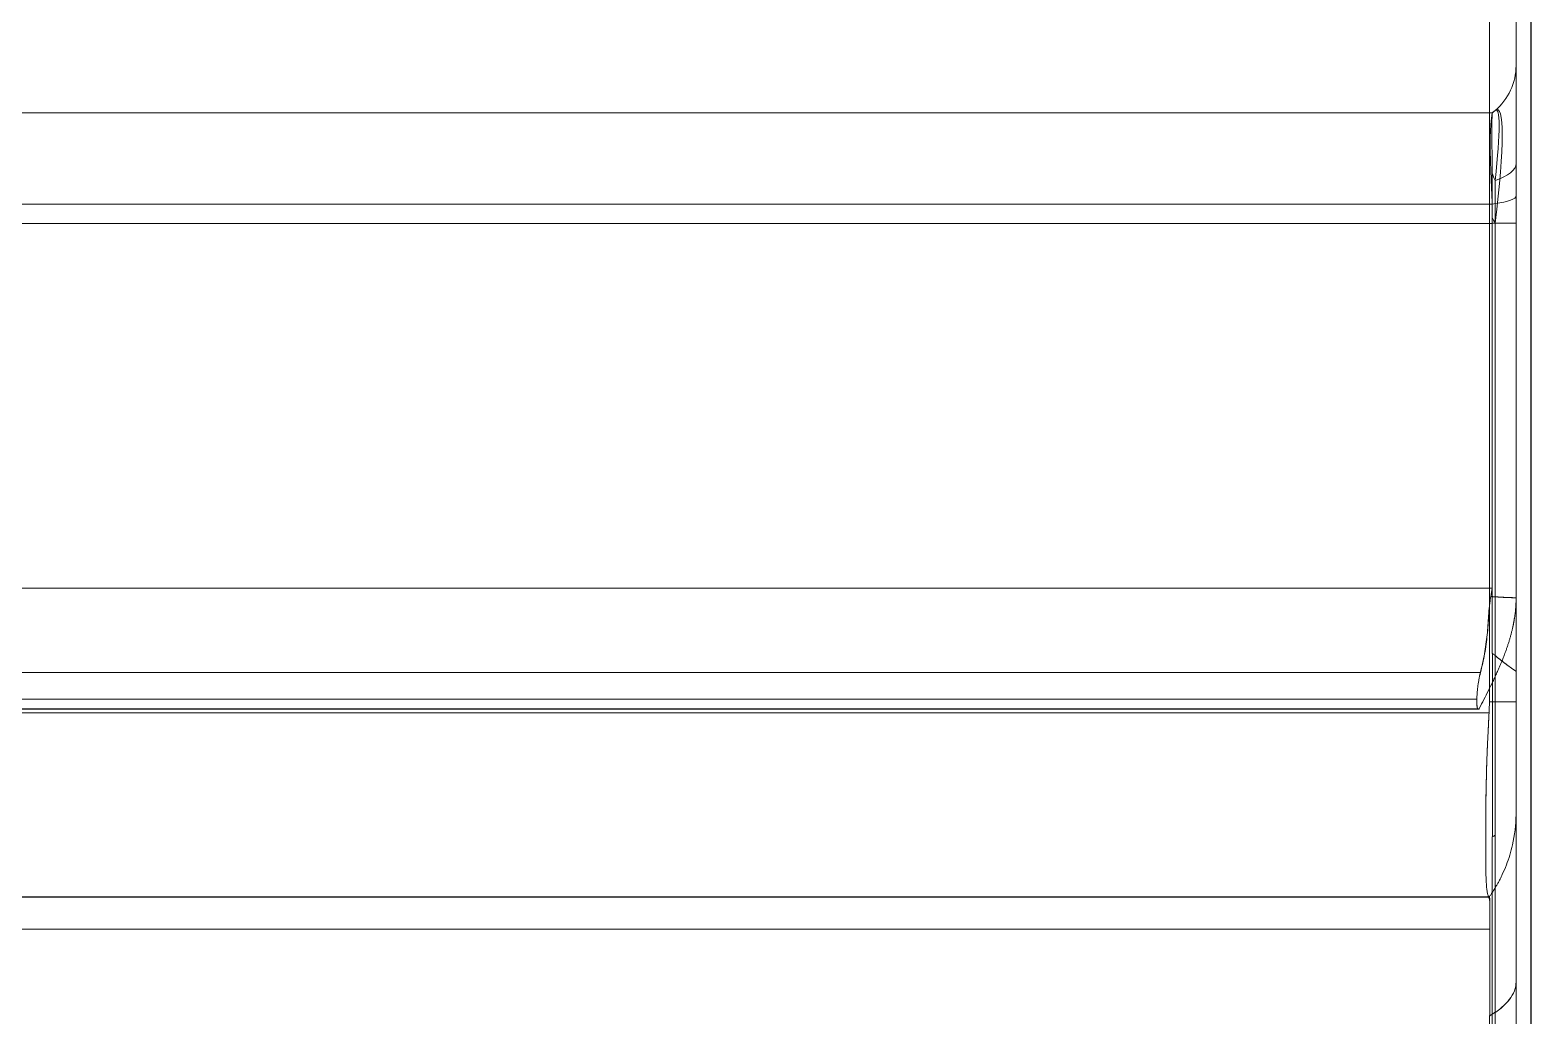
# Model space of a CAD drawing. Header units: millimetres. Extents: x 107797 to 108294, y 9317 to 9593.
# Drawn here: x 108162.21 to 108182.61, y 9496.17 to 9509.56 of the extents above; entities that cross this region are included whole.
import ezdxf

# ---------------------------------------------------------------- set-up
doc = ezdxf.new("R2010")
doc.units = ezdxf.units.MM
doc.linetypes.add('DASHED', pattern=[0])
doc.layers.add('DIM', color=4, linetype='Continuous')
doc.layers.add('PUNCH', color=2, linetype='Continuous')

msp = doc.modelspace()

# ---------------------------------------------------------------- linework, layer by layer
at = {"layer": 'DIM', "color": 8}
msp.add_lwpolyline([(108101.004, 9482.1), (108101.004, 9558.158), (108182.606, 9558.158), (108182.606, 9482.1)], close=True, dxfattribs=at)
at = {"layer": 'PUNCH', "color": 11, "linetype": 'Continuous', "lineweight": 13}
for p, q in [((108182.404, 9539.825), (108182.404, 9500.434)), ((108182.404, 9496.63), (108182.404, 9498.932)), ((108101.004, 9497.786), (108182.043, 9497.786)), ((108182.404, 9494.038), (108182.404, 9496.63))]:
    msp.add_line(p, q, dxfattribs=at)
at = {"layer": 'PUNCH', "color": 11, "linetype": 'DASHED', "lineweight": 13}
for p, q in [((108101.004, 9508.437), (108182.08, 9508.437)), ((108182.08, 9508.437), (108182.08, 9508.432)), ((108182.08, 9508.435), (108182.08, 9508.437)), ((108182.081, 9507.198), (108182.081, 9506.937)), ((108182.081, 9501.091), (108182.081, 9506.937)), ((108101.004, 9501.979), (108182.081, 9501.979)), ((108182.404, 9501.844), (108182.404, 9501.849)), ((108182.081, 9501.091), (108182.081, 9501.091)), ((108182.082, 9501.091), (108182.082, 9498.598)), ((108101.004, 9500.338), (108181.901, 9500.338)), ((108101.004, 9500.338), (108181.901, 9500.338)), ((108101.004, 9500.333), (108181.89, 9500.333)), ((108181.901, 9500.338), (108181.899, 9500.337)), ((108181.899, 9500.337), (108181.901, 9500.338)), ((108182.081, 9498.598), (108182.081, 9498.596)), ((108182.081, 9493.496), (108182.081, 9498.596))]:
    msp.add_line(p, q, dxfattribs=at)
at = {"layer": 'PUNCH', "color": 155, "linetype": 'DASHED', "lineweight": 13}
for p, q in [((108182.119, 9507.205), (108182.119, 9507.52)), ((108182.119, 9507.52), (108182.119, 9507.205)), ((108101.004, 9507.198), (108182.081, 9507.198)), ((108101.004, 9507.198), (108182.081, 9507.198)), ((108182.119, 9501.862), (108182.119, 9507.205)), ((108182.119, 9507.205), (108182.119, 9501.862)), ((108101.004, 9506.937), (108182.081, 9506.937)), ((108101.004, 9506.937), (108182.081, 9506.937)), ((108182.119, 9506.939), (108182.081, 9506.939)), ((108182.081, 9506.939), (108182.119, 9506.939)), ((108182.119, 9506.939), (108182.404, 9506.939)), ((108182.119, 9506.939), (108182.119, 9493.514)), ((108182.119, 9501.064), (108182.119, 9506.939)), ((108182.119, 9506.939), (108182.404, 9506.939)), ((108101.004, 9500.833), (108181.92, 9500.833)), ((108101.004, 9500.833), (108181.919, 9500.833)), ((108101.004, 9500.469), (108181.871, 9500.469)), ((108101.004, 9500.337), (108181.899, 9500.337)), ((108101.004, 9500.337), (108181.899, 9500.337)), ((108101.004, 9500.334), (108181.893, 9500.334)), ((108101.004, 9500.334), (108181.893, 9500.334)), ((108182.404, 9500.434), (108182.041, 9500.434)), ((108101.004, 9500.286), (108182.037, 9500.286)), ((108182.119, 9493.515), (108182.119, 9498.625)), ((108101.004, 9497.346), (108182.045, 9497.346))]:
    msp.add_line(p, q, dxfattribs=at)
at = {"layer": 'PUNCH', "color": 155, "linetype": 'Continuous', "lineweight": 13}
for p, q in [((108101.004, 9500.286), (108182.037, 9500.286)), ((108101.004, 9497.78), (108182.038, 9497.78))]:
    msp.add_line(p, q, dxfattribs=at)
at = {"layer": 'PUNCH', "color": 11, "linetype": 'DASHED', "lineweight": 13}
for centre, radius, start, end in [((108181.604, 9509.083), 0.8, 310.0052, 360), ((108183.404, 9506.939), 2, 130.0052, 131.4708)]:
    msp.add_arc(centre, radius, start, end, dxfattribs=at)
at = {"layer": 'PUNCH', "color": 155, "linetype": 'DASHED', "lineweight": 13}
for centre, major_axis, ratio, start_param, end_param in [((108181.604, 9509.083), (0.8, 0), 1, 5.410611, 6.283185), ((108181.604, 9505.428), (-0.547, -3.055), 0.089844, 2.104073, 3.248728), ((108181.604, 9505.428), (-0.547, -3.055), 0.089844, 2.104043, 3.248698), ((108181.604, 9505.428), (-0.532, -3.049), 0.066157, 2.338209, 3.219855), ((108181.604, 9505.428), (-0.532, -3.049), 0.066157, 2.338209, 3.219855), ((108183.404, 9506.939), (-1.286, 1.532), 0.540716, 0.000168, 0.048824), ((108183.404, 9506.939), (-1.286, 1.532), 0.396054, 0.000133, 0.069233), ((108183.404, 9506.939), (-1.286, 1.532), 0.396054, 0.000133, 0.069231), ((108183.404, 9506.939), (-1.286, 1.532), 0.540716, 0.000168, 0.048825), ((108181.604, 9507.752), (0.8, 0), 0.379309, 5.410611, 6.283185), ((108181.604, 9507.752), (-0.8, 0), 0.379309, 2.269019, 3.141593), ((108183.404, 9506.939), (-1.286, 1.532), 0.396054, 0.814429, 0.881763), ((108183.404, 9506.939), (-1.286, 1.532), 0.396054, 0.814443, 0.881762), ((108181.604, 9507.311), (0.8, 0), 0.173648, 5.410611, 6.283185), ((108181.604, 9507.311), (-0.8, 0), 0.173648, 2.269019, 3.141593), ((108183.404, 9506.939), (2, 0), 0.173648, 2.269019, 2.293719), ((108183.404, 9506.939), (2, 0), 0.173648, 2.269019, 2.293714), ((108183.404, 9506.939), (-1.286, 1.532), 0.540716, 1.098004, 1.14469), ((108183.404, 9506.939), (-1.286, 1.532), 0.540716, 1.098015, 1.14469), ((108181.604, 9506.939), (-0.8, 0), 0.000184, 2.269019, 3.141593), ((108181.604, 9506.939), (0.8, 0), 0.000184, 5.410611, 6.283185)]:
    msp.add_ellipse(centre, major_axis=major_axis, ratio=ratio, start_param=start_param, end_param=end_param, dxfattribs=at)
at = {"layer": 'PUNCH', "color": 11, "linetype": 'DASHED', "lineweight": 13}
for centre, major_axis, start_param, end_param in [((108183.404, 9493.343), (0, 11.518), 0.722923, 0.737848), ((108183.404, 9493.343, 0), (0, -11.518), 3.86451, 3.879462)]:
    msp.add_ellipse(centre, major_axis=major_axis, ratio=0.173648, start_param=start_param, end_param=end_param, dxfattribs=at)
at = {"layer": 'PUNCH', "color": 11, "linetype": 'Continuous', "lineweight": 13}
msp.add_ellipse((108180.404, 9574.871), major_axis=(0, -137.321), ratio=0.014564, start_param=0.93709, end_param=0.960469, dxfattribs=at)
for points, knots in [([(108182.041, 9500.434), (108182.041, 9500.602), (108182.041, 9500.771), (108182.041, 9502.273), (108182.041, 9503.606), (108182.041, 9510.273), (108182.041, 9515.606), (108182.041, 9527.235), (108182.041, 9533.53), (108182.041, 9539.825)], [0, 0, 0, 0, 0.012839, 0.012839, 0.114382, 0.114382, 0.520557, 0.520557, 1, 1, 1, 1]), ([(108182.404, 9500.434), (108182.404, 9500.409), (108182.404, 9500.384), (108182.404, 9500.336), (108182.404, 9500.311), (108182.404, 9500.239), (108182.404, 9500.191), (108182.404, 9500.095), (108182.404, 9500.048), (108182.404, 9499.955), (108182.404, 9499.909), (108182.404, 9499.819), (108182.404, 9499.775), (108182.404, 9499.71), (108182.404, 9499.688), (108182.404, 9499.646), (108182.404, 9499.625), (108182.404, 9499.522), (108182.404, 9499.447), (108182.404, 9499.344), (108182.404, 9499.311), (108182.404, 9499.265), (108182.404, 9499.25), (108182.404, 9499.221), (108182.404, 9499.207), (108182.404, 9499.141), (108182.404, 9499.096), (108182.404, 9499.05), (108182.404, 9499.041), (108182.404, 9499.024), (108182.404, 9499.017), (108182.404, 9498.994), (108182.404, 9498.982), (108182.404, 9498.96), (108182.404, 9498.951), (108182.404, 9498.941), (108182.404, 9498.939), (108182.404, 9498.935), (108182.404, 9498.934), (108182.404, 9498.934)], [0, 0, 0, 0, 0.03125, 0.03125, 0.0625, 0.0625, 0.125, 0.125, 0.1875, 0.1875, 0.25, 0.25, 0.3125, 0.3125, 0.34375, 0.34375, 0.375, 0.375, 0.5, 0.5, 0.5625, 0.5625, 0.59375, 0.59375, 0.625, 0.625, 0.75, 0.75, 0.78125, 0.78125, 0.8125, 0.8125, 0.875, 0.875, 0.9375, 0.9375, 0.96875, 0.96875, 1, 1, 1, 1]), ([(108182.021, 9497.81), (108182.017, 9497.821), (108182.014, 9497.834), (108182.01, 9497.859), (108182.008, 9497.869), (108182.006, 9497.889), (108182.005, 9497.9), (108182, 9497.958), (108181.997, 9498.017), (108181.994, 9498.124), (108181.993, 9498.162), (108181.992, 9498.224), (108181.992, 9498.245), (108181.992, 9498.29), (108181.992, 9498.313), (108181.991, 9498.383), (108181.991, 9498.432), (108181.991, 9498.535), (108181.991, 9498.588), (108181.991, 9498.7), (108181.991, 9498.759), (108181.992, 9498.85), (108181.992, 9498.881), (108181.992, 9498.944), (108181.993, 9498.975), (108181.994, 9499.135), (108181.997, 9499.269), (108182.001, 9499.443), (108182.002, 9499.479), (108182.004, 9499.55), (108182.005, 9499.586), (108182.009, 9499.695), (108182.011, 9499.767), (108182.018, 9499.914), (108182.022, 9499.988), (108182.029, 9500.136), (108182.033, 9500.211), (108182.037, 9500.286)], [0, 0, 0, 0, 0.0625, 0.0625, 0.09375, 0.09375, 0.125, 0.125, 0.25, 0.25, 0.3125, 0.3125, 0.34375, 0.34375, 0.375, 0.375, 0.4375, 0.4375, 0.5, 0.5, 0.5625, 0.5625, 0.59375, 0.59375, 0.625, 0.625, 0.75, 0.75, 0.78125, 0.78125, 0.8125, 0.8125, 0.875, 0.875, 0.9375, 0.9375, 1, 1, 1, 1]), ([(108182.404, 9498.934), (108182.404, 9498.922), (108182.403, 9498.773), (108182.379, 9498.577), (108182.32, 9498.352), (108182.274, 9498.217), (108182.229, 9498.113), (108182.196, 9498.045), (108182.175, 9498.002), (108182.148, 9497.954), (108182.133, 9497.928), (108182.102, 9497.875), (108182.066, 9497.82), (108182.062, 9497.815), (108182.038, 9497.78), (108182.028, 9497.766)], [0, 0, 0, 0, 0.022341, 0.295392, 0.389688, 0.483983, 0.578279, 0.610114, 0.641139, 0.673786, 0.717177, 0.753133, 0.800333, 0.916101, 1, 1, 1, 1]), ([(108182.045, 9496.167), (108182.045, 9496.288), (108182.045, 9496.404), (108182.046, 9496.57), (108182.046, 9496.624), (108182.046, 9496.703), (108182.046, 9496.729), (108182.046, 9496.781), (108182.046, 9496.806), (108182.046, 9496.932), (108182.046, 9497.025), (108182.046, 9497.196), (108182.046, 9497.275), (108182.046, 9497.365), (108182.046, 9497.382), (108182.046, 9497.416), (108182.046, 9497.432), (108182.046, 9497.48), (108182.046, 9497.51), (108182.046, 9497.591), (108182.046, 9497.637), (108182.045, 9497.693), (108182.045, 9497.709), (108182.045, 9497.73), (108182.045, 9497.737), (108182.045, 9497.749), (108182.045, 9497.754), (108182.045, 9497.777), (108182.044, 9497.787), (108182.044, 9497.786)], [0, 0, 0, 0, 0.125, 0.125, 0.1875, 0.1875, 0.21875, 0.21875, 0.25, 0.25, 0.375, 0.375, 0.5, 0.5, 0.53125, 0.53125, 0.5625, 0.5625, 0.625, 0.625, 0.75, 0.75, 0.8125, 0.8125, 0.84375, 0.84375, 0.875, 0.875, 1, 1, 1, 1])]:
    msp.add_open_spline(points, degree=3, knots=knots, dxfattribs=at)
at = {"layer": 'PUNCH', "color": 11, "linetype": 'DASHED', "lineweight": 13}
for points, knots in [([(108182.081, 9507.018), (108182.081, 9507.11), (108182.079, 9507.2), (108182.074, 9507.332), (108182.072, 9507.376), (108182.069, 9507.441), (108182.068, 9507.463), (108182.067, 9507.505), (108182.066, 9507.527), (108182.061, 9507.631), (108182.058, 9507.711), (108182.055, 9507.823), (108182.054, 9507.86), (108182.053, 9507.913), (108182.053, 9507.93), (108182.052, 9507.964), (108182.052, 9507.981), (108182.052, 9508.062), (108182.053, 9508.12), (108182.056, 9508.198), (108182.058, 9508.222), (108182.061, 9508.267), (108182.062, 9508.288), (108182.067, 9508.344), (108182.071, 9508.373), (108182.075, 9508.4), (108182.076, 9508.405), (108182.077, 9508.414), (108182.078, 9508.418), (108182.079, 9508.428), (108182.08, 9508.433), (108182.08, 9508.435)], [0, 0, 0, 0, 0.125, 0.125, 0.1875, 0.1875, 0.21875, 0.21875, 0.25, 0.25, 0.375, 0.375, 0.4375, 0.4375, 0.46875, 0.46875, 0.5, 0.5, 0.625, 0.625, 0.6875, 0.6875, 0.75, 0.75, 0.875, 0.875, 0.90625, 0.90625, 0.9375, 0.9375, 1, 1, 1, 1]), ([(108182.08, 9508.432), (108182.08, 9508.426), (108182.079, 9508.417), (108182.078, 9508.391), (108182.077, 9508.373), (108182.076, 9508.342), (108182.076, 9508.33), (108182.075, 9508.312), (108182.075, 9508.305), (108182.075, 9508.292), (108182.074, 9508.257), (108182.074, 9508.186), (108182.074, 9508.109), (108182.075, 9508.046), (108182.075, 9508.024), (108182.076, 9507.979), (108182.076, 9507.956), (108182.078, 9507.885), (108182.079, 9507.835), (108182.08, 9507.731), (108182.081, 9507.677), (108182.081, 9507.62)], [0, 0, 0, 0, 0.125, 0.125, 0.25, 0.25, 0.3125, 0.3125, 0.34375, 0.34375, 0.375, 0.5, 0.625, 0.625, 0.6875, 0.6875, 0.75, 0.75, 0.875, 0.875, 1, 1, 1, 1]), ([(108182.081, 9507.199), (108182.081, 9507.273), (108182.081, 9507.345), (108182.081, 9507.485), (108182.081, 9507.553), (108182.081, 9507.62)], [0, 0, 0, 0, 0.5, 0.5, 1, 1, 1, 1]), ([(108182.081, 9507.62), (108182.081, 9507.554), (108182.081, 9507.486), (108182.081, 9507.381), (108182.081, 9507.345), (108182.081, 9507.273), (108182.081, 9507.236), (108182.081, 9507.199)], [0, 0, 0, 0, 0.5, 0.5, 0.75, 0.75, 1, 1, 1, 1]), ([(108182.059, 9501.862), (108182.05, 9501.82), (108182.045, 9501.777), (108182.037, 9501.691), (108182.034, 9501.647), (108182.028, 9501.561), (108182.025, 9501.517), (108182.018, 9501.431), (108182.015, 9501.388), (108182.006, 9501.302), (108182.001, 9501.259), (108181.989, 9501.173), (108181.982, 9501.13), (108181.959, 9501.002), (108181.941, 9500.917), (108181.919, 9500.833)], [0, 0, 0, 0, 0.125, 0.125, 0.25, 0.25, 0.375, 0.375, 0.5, 0.5, 0.625, 0.625, 0.75, 0.75, 1, 1, 1, 1]), ([(108181.92, 9500.833), (108181.942, 9500.917), (108181.961, 9501.002), (108181.991, 9501.173), (108182.003, 9501.259), (108182.016, 9501.389), (108182.02, 9501.432), (108182.027, 9501.519), (108182.03, 9501.562), (108182.036, 9501.649), (108182.039, 9501.692), (108182.045, 9501.757), (108182.047, 9501.778), (108182.052, 9501.822), (108182.055, 9501.843), (108182.059, 9501.864)], [0, 0, 0, 0, 0.25, 0.25, 0.5, 0.5, 0.625, 0.625, 0.75, 0.75, 0.875, 0.875, 0.9375, 0.9375, 1, 1, 1, 1]), ([(108182.36, 9501.452), (108182.36, 9501.453), (108182.361, 9501.456), (108182.362, 9501.461), (108182.363, 9501.467), (108182.364, 9501.474), (108182.366, 9501.482), (108182.368, 9501.49), (108182.369, 9501.499), (108182.371, 9501.508), (108182.373, 9501.518), (108182.375, 9501.529), (108182.377, 9501.541), (108182.379, 9501.554), (108182.381, 9501.567), (108182.384, 9501.581), (108182.386, 9501.596), (108182.388, 9501.611), (108182.39, 9501.626), (108182.392, 9501.642), (108182.394, 9501.659), (108182.396, 9501.677), (108182.397, 9501.695), (108182.399, 9501.713), (108182.4, 9501.732), (108182.401, 9501.751), (108182.402, 9501.769), (108182.403, 9501.788), (108182.404, 9501.808), (108182.404, 9501.828), (108182.404, 9501.842), (108182.404, 9501.849), (108182.404, 9501.849)], [0, 0, 0, 0, 0.007321, 0.021725, 0.037731, 0.055337, 0.074543, 0.09535, 0.117756, 0.141761, 0.167365, 0.195903, 0.226194, 0.258239, 0.292037, 0.327588, 0.364893, 0.402138, 0.440983, 0.481428, 0.523475, 0.567128, 0.612388, 0.659261, 0.707752, 0.752678, 0.798919, 0.846482, 0.895373, 0.945602, 0.997173, 1, 1, 1, 1]), ([(108181.901, 9500.338), (108181.902, 9500.34), (108181.924, 9500.383), (108181.967, 9500.466), (108182.028, 9500.588), (108182.078, 9500.69), (108182.116, 9500.771), (108182.144, 9500.832), (108182.172, 9500.893), (108182.198, 9500.956), (108182.224, 9501.018), (108182.246, 9501.075), (108182.264, 9501.125), (108182.279, 9501.168), (108182.294, 9501.212), (108182.308, 9501.255), (108182.32, 9501.298), (108182.333, 9501.341), (108182.344, 9501.384), (108182.354, 9501.426), (108182.363, 9501.469), (108182.369, 9501.498), (108182.372, 9501.513), (108182.372, 9501.514)], [0, 0, 0, 0, 0.005667, 0.11312, 0.220683, 0.328244, 0.380449, 0.432958, 0.485767, 0.538869, 0.59223, 0.645822, 0.682177, 0.71827, 0.754104, 0.789682, 0.825011, 0.860098, 0.894959, 0.929598, 0.964017, 0.99822, 1, 1, 1, 1]), ([(108182.082, 9501.091), (108182.088, 9501.086), (108182.1, 9501.078), (108182.113, 9501.069), (108182.119, 9501.065)], [0, 0, 0, 0, 0.5033, 1, 1, 1, 1]), ([(108182.119, 9501.065), (108182.121, 9501.062), (108182.127, 9501.057), (108182.136, 9501.05), (108182.144, 9501.043), (108182.153, 9501.036), (108182.161, 9501.029), (108182.17, 9501.022), (108182.178, 9501.016), (108182.186, 9501.009), (108182.194, 9501.003), (108182.202, 9500.997), (108182.21, 9500.991), (108182.217, 9500.985), (108182.225, 9500.979), (108182.232, 9500.973), (108182.24, 9500.968), (108182.247, 9500.962), (108182.254, 9500.957), (108182.261, 9500.952), (108182.267, 9500.947), (108182.274, 9500.942), (108182.28, 9500.937), (108182.287, 9500.932), (108182.293, 9500.928), (108182.299, 9500.923), (108182.305, 9500.919), (108182.31, 9500.915), (108182.316, 9500.911), (108182.321, 9500.907), (108182.326, 9500.903), (108182.332, 9500.9), (108182.336, 9500.896), (108182.341, 9500.893), (108182.346, 9500.889), (108182.35, 9500.886), (108182.355, 9500.883), (108182.359, 9500.88), (108182.363, 9500.878), (108182.366, 9500.875), (108182.37, 9500.873), (108182.373, 9500.87), (108182.377, 9500.868), (108182.38, 9500.866), (108182.383, 9500.864), (108182.385, 9500.862), (108182.388, 9500.86), (108182.39, 9500.859), (108182.393, 9500.857), (108182.395, 9500.856), (108182.396, 9500.855), (108182.398, 9500.854), (108182.4, 9500.853), (108182.401, 9500.852), (108182.402, 9500.851), (108182.403, 9500.851), (108182.403, 9500.85), (108182.404, 9500.85), (108182.404, 9500.85), (108182.404, 9500.85), (108182.404, 9500.85)], [0, 0, 0, 0, 0.01851, 0.036941, 0.055296, 0.073574, 0.091778, 0.109911, 0.127977, 0.14598, 0.163922, 0.181805, 0.19963, 0.2174, 0.235115, 0.252778, 0.27039, 0.287952, 0.305466, 0.322933, 0.340354, 0.357731, 0.375066, 0.392358, 0.409611, 0.426824, 0.443999, 0.461136, 0.478238, 0.495306, 0.512339, 0.52934, 0.54631, 0.563248, 0.580158, 0.59704, 0.613898, 0.630732, 0.647546, 0.664342, 0.681122, 0.697888, 0.714642, 0.731387, 0.748126, 0.764859, 0.781591, 0.798322, 0.815056, 0.831795, 0.848541, 0.865297, 0.882065, 0.898848, 0.915649, 0.932469, 0.949311, 0.966179, 0.983074, 1, 1, 1, 1]), ([(108181.893, 9500.334), (108181.889, 9500.332), (108181.885, 9500.333), (108181.881, 9500.34), (108181.88, 9500.344), (108181.878, 9500.35), (108181.877, 9500.352), (108181.876, 9500.357), (108181.875, 9500.36), (108181.873, 9500.375), (108181.872, 9500.389), (108181.871, 9500.416), (108181.87, 9500.426), (108181.87, 9500.447), (108181.87, 9500.469), (108181.871, 9500.494), (108181.872, 9500.513), (108181.873, 9500.52), (108181.874, 9500.533), (108181.874, 9500.54), (108181.877, 9500.576), (108181.879, 9500.605), (108181.885, 9500.652), (108181.887, 9500.668), (108181.892, 9500.7), (108181.895, 9500.717), (108181.904, 9500.766), (108181.911, 9500.799), (108181.92, 9500.833)], [0, 0, 0, 0, 0.125, 0.125, 0.1875, 0.1875, 0.21875, 0.21875, 0.25, 0.25, 0.375, 0.375, 0.4375, 0.4375, 0.5, 0.5625, 0.5625, 0.59375, 0.59375, 0.625, 0.625, 0.75, 0.75, 0.8125, 0.8125, 0.875, 0.875, 1, 1, 1, 1]), ([(108181.919, 9500.833), (108181.91, 9500.799), (108181.903, 9500.766), (108181.895, 9500.717), (108181.892, 9500.7), (108181.888, 9500.676), (108181.887, 9500.668), (108181.885, 9500.652), (108181.884, 9500.644), (108181.879, 9500.605), (108181.877, 9500.575), (108181.874, 9500.533), (108181.873, 9500.519), (108181.872, 9500.493), (108181.872, 9500.481), (108181.871, 9500.469)], [0, 0, 0, 0, 0.25, 0.25, 0.375, 0.375, 0.4375, 0.4375, 0.5, 0.5, 0.75, 0.75, 0.875, 0.875, 1, 1, 1, 1]), ([(108181.871, 9500.469), (108181.871, 9500.445), (108181.871, 9500.425), (108181.872, 9500.398), (108181.873, 9500.39), (108181.874, 9500.379), (108181.874, 9500.375), (108181.875, 9500.369), (108181.875, 9500.366), (108181.878, 9500.351), (108181.88, 9500.343), (108181.884, 9500.336), (108181.886, 9500.334), (108181.889, 9500.333), (108181.891, 9500.333), (108181.893, 9500.334)], [0, 0, 0, 0, 0.25, 0.25, 0.375, 0.375, 0.4375, 0.4375, 0.5, 0.5, 0.75, 0.75, 0.875, 0.875, 1, 1, 1, 1]), ([(108181.993, 9498.184), (108181.993, 9498.192), (108181.993, 9498.2), (108181.992, 9498.219), (108181.992, 9498.23), (108181.992, 9498.254), (108181.992, 9498.266), (108181.992, 9498.303), (108181.992, 9498.328), (108181.991, 9498.406), (108181.991, 9498.461), (108181.991, 9498.576), (108181.991, 9498.636), (108181.991, 9498.731), (108181.991, 9498.763), (108181.992, 9498.829), (108181.992, 9498.863), (108181.993, 9498.966), (108181.994, 9499.106), (108181.997, 9499.253), (108182, 9499.404), (108182.002, 9499.481), (108182.005, 9499.599), (108182.007, 9499.638), (108182.01, 9499.718), (108182.011, 9499.758), (108182.016, 9499.879), (108182.02, 9499.959), (108182.028, 9500.122), (108182.033, 9500.204), (108182.037, 9500.286)], [0, 0, 0, 0, 0.016981, 0.016981, 0.041557, 0.041557, 0.066132, 0.066132, 0.115283, 0.115283, 0.213585, 0.213585, 0.311887, 0.311887, 0.361038, 0.361038, 0.410189, 0.410189, 0.508491, 0.606793, 0.606793, 0.705094, 0.705094, 0.754245, 0.754245, 0.803396, 0.803396, 0.901698, 0.901698, 1, 1, 1, 1]), ([(108182.081, 9498.598), (108182.088, 9498.602), (108182.1, 9498.611), (108182.112, 9498.62), (108182.119, 9498.624)], [0, 0, 0, 0, 0.503276, 1, 1, 1, 1]), ([(108182.039, 9497.786), (108182.035, 9497.786), (108182.03, 9497.79), (108182.024, 9497.802), (108182.022, 9497.806), (108182.021, 9497.811)], [0, 0, 0, 0, 0.697833, 0.697833, 1, 1, 1, 1]), ([(108182.044, 9497.786), (108182.044, 9497.786), (108182.044, 9497.777), (108182.044, 9497.749), (108182.045, 9497.737), (108182.045, 9497.716), (108182.045, 9497.708), (108182.045, 9497.692), (108182.045, 9497.683), (108182.045, 9497.636), (108182.045, 9497.544), (108182.045, 9497.418), (108182.045, 9497.346)], [0, 0, 0, 0, 0.247126, 0.247126, 0.372605, 0.372605, 0.435344, 0.435344, 0.498084, 0.498084, 0.749042, 1, 1, 1, 1]), ([(108182.045, 9497.346), (108182.046, 9497.274), (108182.046, 9497.195), (108182.046, 9497.066), (108182.046, 9497.021), (108182.046, 9496.951), (108182.046, 9496.927), (108182.046, 9496.878), (108182.046, 9496.854), (108182.046, 9496.728), (108182.046, 9496.517), (108182.045, 9496.286), (108182.045, 9496.165)], [0, 0, 0, 0, 0.25, 0.25, 0.375, 0.375, 0.4375, 0.4375, 0.5, 0.5, 0.75, 1, 1, 1, 1])]:
    msp.add_open_spline(points, degree=3, knots=knots, dxfattribs=at)
for points in [[(108182.081, 9507.198), (108182.081, 9507.198), (108182.081, 9507.199), (108182.081, 9507.199)], [(108182.081, 9507.199), (108182.081, 9507.199), (108182.081, 9507.198), (108182.081, 9507.198)], [(108182.081, 9506.939), (108182.081, 9506.965), (108182.081, 9506.991), (108182.081, 9507.018)], [(108182.081, 9507.017), (108182.081, 9506.991), (108182.081, 9506.965), (108182.081, 9506.939)], [(108182.081, 9506.939), (108182.081, 9506.938), (108182.081, 9506.938), (108182.081, 9506.937)], [(108182.081, 9506.937), (108182.081, 9506.938), (108182.081, 9506.938), (108182.081, 9506.939)], [(108181.899, 9500.337), (108181.898, 9500.336), (108181.896, 9500.335), (108181.893, 9500.334)], [(108181.893, 9500.334), (108181.896, 9500.335), (108181.898, 9500.336), (108181.899, 9500.337)], [(108181.901, 9500.338), (108181.901, 9500.338), (108181.901, 9500.338), (108181.901, 9500.338)], [(108182.037, 9500.286), (108182.039, 9500.335), (108182.041, 9500.384), (108182.041, 9500.434)]]:
    msp.add_open_spline(points, degree=3, dxfattribs=at)
at = {"layer": 'PUNCH', "color": 155, "linetype": 'DASHED', "lineweight": 13}
for points, knots in [([(108182.059, 9501.864), (108182.064, 9501.864), (108182.075, 9501.864), (108182.09, 9501.863), (108182.105, 9501.863), (108182.114, 9501.862), (108182.119, 9501.862)], [0, 0, 0, 0, 0.275467, 0.534094, 0.775679, 1, 1, 1, 1]), ([(108182.119, 9501.862), (108182.115, 9501.862), (108182.107, 9501.863), (108182.095, 9501.863), (108182.083, 9501.864), (108182.071, 9501.864), (108182.063, 9501.864), (108182.059, 9501.864)], [0, 0, 0, 0, 0.190273, 0.385577, 0.585758, 0.790594, 1, 1, 1, 1]), ([(108182.119, 9501.862), (108182.122, 9501.862), (108182.128, 9501.862), (108182.136, 9501.861), (108182.145, 9501.86), (108182.154, 9501.86), (108182.162, 9501.859), (108182.17, 9501.858), (108182.178, 9501.858), (108182.186, 9501.857), (108182.194, 9501.857), (108182.201, 9501.856), (108182.209, 9501.856), (108182.216, 9501.855), (108182.223, 9501.855), (108182.23, 9501.855), (108182.237, 9501.854), (108182.243, 9501.854), (108182.25, 9501.854), (108182.256, 9501.853), (108182.262, 9501.853), (108182.268, 9501.853), (108182.274, 9501.853), (108182.28, 9501.853), (108182.286, 9501.852), (108182.291, 9501.852), (108182.296, 9501.852), (108182.302, 9501.852), (108182.307, 9501.852), (108182.311, 9501.851), (108182.316, 9501.851), (108182.321, 9501.851), (108182.325, 9501.851), (108182.33, 9501.851), (108182.334, 9501.851), (108182.338, 9501.851), (108182.342, 9501.85), (108182.346, 9501.85), (108182.35, 9501.85), (108182.354, 9501.85), (108182.357, 9501.85), (108182.361, 9501.85), (108182.364, 9501.85), (108182.367, 9501.85), (108182.37, 9501.85), (108182.373, 9501.85), (108182.376, 9501.85), (108182.378, 9501.85), (108182.381, 9501.85), (108182.383, 9501.85), (108182.386, 9501.85), (108182.388, 9501.85), (108182.39, 9501.85), (108182.392, 9501.849), (108182.393, 9501.849), (108182.395, 9501.849), (108182.396, 9501.849), (108182.398, 9501.849), (108182.399, 9501.849), (108182.4, 9501.849), (108182.401, 9501.849), (108182.402, 9501.849), (108182.403, 9501.849), (108182.403, 9501.849), (108182.404, 9501.849), (108182.404, 9501.849), (108182.404, 9501.849), (108182.404, 9501.849)], [0, 0, 0, 0, 0.017341, 0.034573, 0.051699, 0.068723, 0.085646, 0.102468, 0.119194, 0.135829, 0.152375, 0.168835, 0.185211, 0.201504, 0.217717, 0.233849, 0.249904, 0.265882, 0.281786, 0.297616, 0.313376, 0.329066, 0.344688, 0.360244, 0.375738, 0.391173, 0.406554, 0.421886, 0.437171, 0.452416, 0.467623, 0.482796, 0.49794, 0.513058, 0.528153, 0.543231, 0.558293, 0.573343, 0.588383, 0.603415, 0.618438, 0.633453, 0.648461, 0.663462, 0.678457, 0.693446, 0.70843, 0.72341, 0.738384, 0.753355, 0.768322, 0.783286, 0.798248, 0.813207, 0.828167, 0.843127, 0.85809, 0.873057, 0.888029, 0.903008, 0.917994, 0.932988, 0.947992, 0.963006, 0.978031, 0.993066, 1, 1, 1, 1]), ([(108182.404, 9501.849), (108182.404, 9501.849), (108182.404, 9501.849), (108182.403, 9501.849), (108182.402, 9501.849), (108182.401, 9501.85), (108182.399, 9501.85), (108182.397, 9501.85), (108182.395, 9501.85), (108182.393, 9501.85), (108182.39, 9501.85), (108182.386, 9501.85), (108182.383, 9501.85), (108182.379, 9501.85), (108182.375, 9501.85), (108182.37, 9501.85), (108182.365, 9501.85), (108182.36, 9501.85), (108182.354, 9501.85), (108182.348, 9501.851), (108182.342, 9501.851), (108182.335, 9501.851), (108182.327, 9501.851), (108182.32, 9501.851), (108182.312, 9501.852), (108182.303, 9501.852), (108182.295, 9501.852), (108182.285, 9501.852), (108182.275, 9501.853), (108182.265, 9501.853), (108182.255, 9501.854), (108182.243, 9501.854), (108182.232, 9501.855), (108182.22, 9501.855), (108182.207, 9501.856), (108182.194, 9501.857), (108182.18, 9501.858), (108182.165, 9501.859), (108182.15, 9501.86), (108182.135, 9501.861), (108182.124, 9501.862), (108182.119, 9501.862)], [0, 0, 0, 0, 0.021356, 0.043499, 0.065808, 0.088282, 0.110922, 0.133728, 0.156701, 0.179841, 0.203151, 0.226632, 0.250284, 0.274103, 0.298089, 0.322239, 0.346551, 0.371024, 0.395656, 0.420445, 0.445389, 0.470494, 0.495773, 0.521241, 0.546914, 0.572811, 0.598951, 0.625353, 0.65204, 0.679031, 0.70634, 0.733979, 0.761961, 0.7903, 0.81901, 0.848105, 0.877601, 0.907518, 0.937878, 0.968702, 1, 1, 1, 1]), ([(108182.404, 9496.631), (108182.404, 9496.59), (108182.397, 9496.549), (108182.366, 9496.467), (108182.343, 9496.427), (108182.282, 9496.349), (108182.244, 9496.31), (108182.155, 9496.237), (108182.103, 9496.201), (108182.045, 9496.167)], [0, 0, 0, 0, 0.25, 0.25, 0.5, 0.5, 0.75, 0.75, 1, 1, 1, 1])]:
    msp.add_open_spline(points, degree=3, knots=knots, dxfattribs=at)
at = {"layer": 'PUNCH', "color": 11, "linetype": 'Continuous', "lineweight": 13}
for points in [[(108182.037, 9500.286), (108182.039, 9500.335), (108182.041, 9500.384), (108182.041, 9500.434)], [(108182.038, 9497.78), (108182.041, 9497.784), (108182.043, 9497.786), (108182.043, 9497.786)]]:
    msp.add_open_spline(points, degree=3, dxfattribs=at)
at = {"layer": 'PUNCH', "color": 155, "linetype": 'Continuous', "lineweight": 13}
for points, knots in [([(108182.041, 9500.434), (108182.099, 9500.434), (108182.152, 9500.434), (108182.242, 9500.434), (108182.28, 9500.434), (108182.342, 9500.434), (108182.365, 9500.434), (108182.396, 9500.434), (108182.404, 9500.434), (108182.404, 9500.434)], [0, 0, 0, 0, 0.250278, 0.250278, 0.500555, 0.500555, 0.750833, 0.750833, 1, 1, 1, 1]), ([(108182.404, 9496.631), (108182.404, 9496.59), (108182.397, 9496.549), (108182.366, 9496.468), (108182.343, 9496.428), (108182.281, 9496.349), (108182.244, 9496.311), (108182.154, 9496.237), (108182.102, 9496.201), (108182.044, 9496.168)], [0, 0, 0, 0, 0.25, 0.25, 0.5, 0.5, 0.75, 0.75, 1, 1, 1, 1])]:
    msp.add_open_spline(points, degree=3, knots=knots, dxfattribs=at)

doc.saveas('drawing.dxf')
